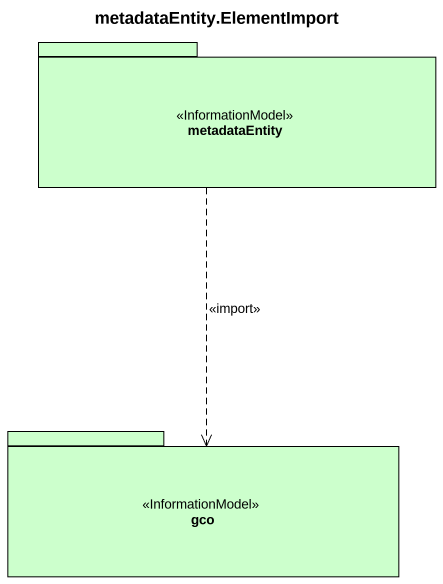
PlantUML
@startuml
title metadataEntity.ElementImport
package metadataEntity <<InformationModel>> #CCFFCC {
}
package gco <<InformationModel>> #CCFFCC {
}
metadataEntity ..> gco : <<import>>
@enduml
